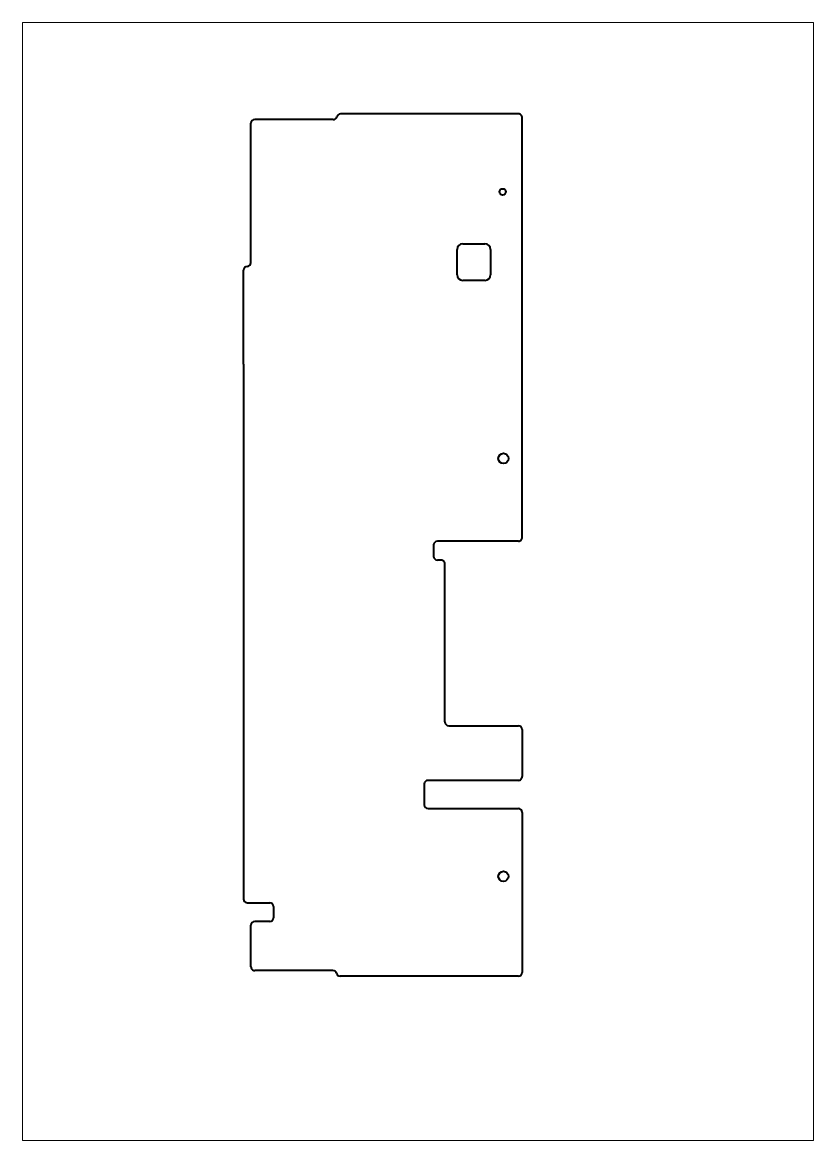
# Paper-space layout 'Sheet' of a CAD drawing. Header units: millimetres. Extents: x 0 to 420, y 0 to 594.
# The model-space entities are those that its viewports show. They can reach past a viewport. Long polylines and large blocks are cut down to what shows.
import ezdxf

# ---------------------------------------------------------------- set-up
doc = ezdxf.new("R2010")
doc.units = ezdxf.units.MM
doc.layers.add('Geometries', color=7, linetype='Continuous')

msp = doc.modelspace()

# ---------------------------------------------------------------- linework, layer by layer
at = {"layer": 'Geometries', "linetype": 'Continuous', "lineweight": 40}
for p, q in [((165.02, 542.38), (123.31, 542.38)), ((263.31, 545.38), (168.89, 545.38)), ((265.31, 320.38), (265.31, 543.38)), ((121.31, 466.38), (121.31, 540.38)), ((233.78, 476.34), (245.48, 476.34)), ((230.78, 459.94), (230.78, 473.34)), ((248.48, 473.34), (248.48, 459.94)), ((117.31, 412.38), (117.31, 462.38)), ((245.48, 456.94), (233.78, 456.94)), ((117.31, 412.38), (117.31, 128.38)), ((218.31, 316.38), (218.31, 310.38)), ((263.31, 318.38), (220.31, 318.38)), ((222.31, 308.38), (220.31, 308.38)), ((224.31, 222.38), (224.31, 306.38)), ((226.31, 220.38), (263.31, 220.38)), ((265.31, 218.38), (265.31, 193.38)), ((263.31, 191.38), (215.31, 191.38)), ((213.31, 189.38), (213.31, 178.38)), ((215.31, 176.38), (263.31, 176.38)), ((265.31, 174.38), (265.31, 89.38)), ((119.31, 126.38), (131.33, 126.38)), ((133.33, 124.38), (133.33, 118.38)), ((121.33, 92.38), (121.33, 114.38)), ((131.33, 116.38), (123.33, 116.38)), ((164.83, 90.38), (123.33, 90.38)), ((263.31, 87.38), (168.7, 87.38))]:
    msp.add_line(p, q, dxfattribs=at)
for centre, radius in [((254.93, 503.94), 1.7), ((255.31, 362.38), 2.7), ((255.31, 140.38), 2.7)]:
    msp.add_circle(centre, radius, dxfattribs=at)
for centre, radius, start, end in [((123.31, 540.38), 2, 90.00004, 180), ((165.02, 544.38), 2, 270, 345.52249), ((168.89, 543.38), 2, 90, 165.52249), ((263.31, 543.38), 2, 0, 90.00005), ((233.78, 473.34), 3, 90, 180), ((245.48, 473.34), 3, 0, 90), ((119.31, 462.38), 2, 90, 179.99995), ((119.31, 466.38), 2, 270, 0), ((233.78, 459.94), 3, 180, 270), ((245.48, 459.94), 3, 270, 0), ((220.31, 316.38), 2, 90.00006, 180), ((263.31, 320.38), 2, 270, 0.00008), ((220.31, 310.38), 2, 180, 270), ((222.31, 306.38), 2, 0, 90.00007), ((226.31, 222.38), 2, 180.00005, 270), ((263.31, 218.38), 2, 0, 89.99993), ((215.31, 189.38), 2, 90.00006, 180), ((263.31, 193.38), 2, 270, 0.00006), ((215.31, 178.38), 2, 180, 270), ((263.31, 174.38), 2, 0, 89.99993), ((119.31, 128.38), 2, 180.00004, 270), ((131.33, 124.38), 2, 0, 90), ((123.33, 114.38), 2, 90, 180), ((131.33, 118.38), 2, 270, 0), ((123.33, 92.38), 2, 180, 270.00004), ((164.83, 88.38), 2, 14.47751, 90), ((263.31, 89.38), 2, 270, 359.99993), ((168.7, 89.38), 2, 194.47751, 269.99996)]:
    msp.add_arc(centre, radius, start, end, dxfattribs=at)

psp = doc.layouts.new('Sheet')

# ---------------------------------------------------------------- viewports
at = {"layer": '0'}
psp.add_viewport(center=(210, 297), size=(420, 594), view_center_point=(210, 297), view_height=594, dxfattribs=at)

doc.saveas('drawing.dxf')
